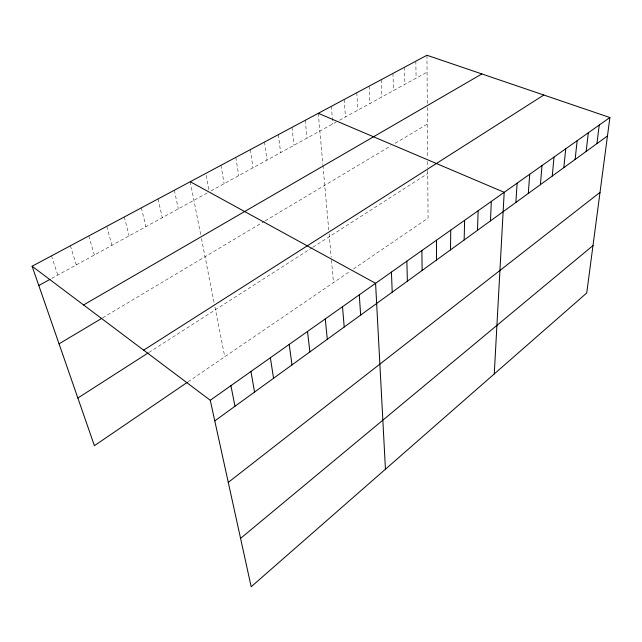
<?xml version="1.0" encoding="UTF-8"?>
<svg xmlns="http://www.w3.org/2000/svg" width="642" height="642" viewBox="0 0 642 642"><rect width="100%" height="100%" fill="white"/><g stroke="black" fill="none" stroke-linecap="round" stroke-linejoin="round"><path stroke-width="0.48" stroke-dasharray="3.21 2.41" d="M188.09 381.789L350.315 271.141M353.485 268.974L428.07 218.095L427.724 168.517M148.84 352.49L312.124 247.724M312.911 247.21L427.765 173.525M102.672 317.814L264.36 221.338M265.186 220.84L390.89 145.83M395.183 143.27L427.42 124.034M51.745 278.411L207.486 192.809M210.945 190.915L336.167 122.084M339.538 120.231L427.058 72.129M51.488 255.869L57.788 275.089M70.379 245.774L76.294 264.913M88.797 235.927L94.35 254.994M106.765 226.337L111.957 245.316M124.283 216.972L129.138 235.871M141.376 207.839L145.911 226.65M158.06 198.924L162.29 217.654M174.351 190.217L178.291 208.859M190.257 181.718L200.705 234.739M201.444 238.455L214.227 303.329M214.95 306.98L224.764 356.783M206.154 175.362L208.827 189.936M220.984 165.299L224.114 183.676M235.823 157.37L238.704 175.651M250.34 149.618L252.98 167.811M264.528 142.034L266.944 160.139M278.403 134.619L280.602 152.627M291.982 127.365L293.972 145.277M305.271 120.263L307.053 138.086M318.28 113.313L322.87 164.504M322.958 165.459L328.744 229.972M329.089 233.8L331.184 257.201M331.449 260.098L333.463 282.632M331.392 106.307L332.797 123.938M344.232 99.454L345.444 116.988M356.8 92.737L357.835 110.175M369.102 86.164L369.969 103.506M381.147 79.728L381.854 96.974M392.944 73.421L393.498 90.578M404.508 67.241L404.909 84.303M415.839 61.191L416.096 78.155M426.946 55.252L427.275 103.531M427.307 107.479L427.652 157.739M427.676 161.503L427.724 167.514"/><path stroke-width="0.96" d="M436.496 260.042L436.504 240.204M450.507 249.874L450.74 230.133M464.158 239.972L464.615 220.31M477.479 230.309L478.146 210.745M490.464 220.888L491.331 201.411M494.26 373.941L504.195 192.311L318.28 113.313M515.871 202.447L517.123 183.171M528.302 193.435L529.722 174.255M540.428 184.631L542.017 165.556M552.264 176.044L554.014 157.065M563.82 167.658L565.73 148.784M575.112 159.465L577.158 140.686M586.146 151.464L588.329 132.79M596.924 143.639L599.243 125.07M609.9 117.526L586.732 292.985L251.183 586.748L210.255 400.279L32.1 266.229L426.946 55.252L609.9 117.526L210.255 400.279M240.565 538.381L592.991 245.565M228.279 482.399L600.013 192.383M214.781 420.911L607.46 135.992M187.279 382.351L94.406 445.692L32.1 266.229M77.859 398.032L148.037 353.004M143.639 350.155L543.798 95.032M59.048 343.847L101.829 318.32M83.564 304.95L481.861 73.95M38.801 285.521L50.02 279.358M190.257 181.718L375.578 283.307L385.441 469.206M230.919 385.657L234.972 406.266M250.942 371.485L254.545 392.061M270.37 357.746L273.548 378.274M289.213 344.417L291.99 364.897M307.502 331.473L309.893 351.904M325.261 318.913L327.3 339.273M342.515 306.707L344.208 327.003M359.279 294.838L360.652 315.07M391.435 272.088L392.214 292.174M406.859 261.174L407.373 281.18M421.882 250.557L422.123 270.467"/></g></svg>
